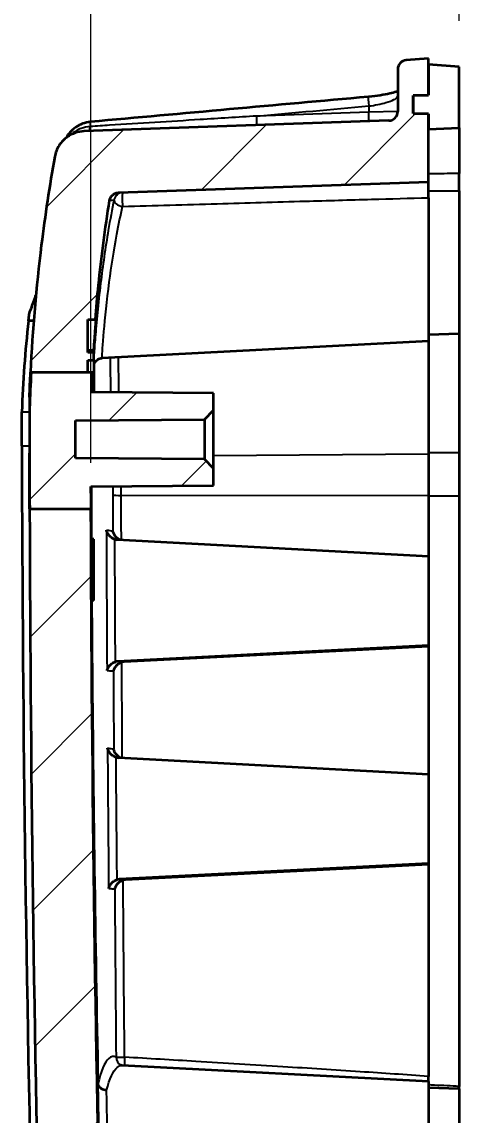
# Model space of a CAD drawing. Header units: millimetres. Extents: x 0 to 1594, y 0 to 281.
# Drawn here: x 1434.06 to 1448.31, y 199.83 to 235.41 of the extents above; entities that cross this region are included whole.
import ezdxf

# ---------------------------------------------------------------- set-up
doc = ezdxf.new("R2010")
doc.units = ezdxf.units.MM
doc.layers.get('Defpoints').update_dxf_attribs({"lineweight": 25})
for name, color, linetype, lineweight in [('Dimension (ISO)', 7, 'Continuous', 18), ('Visible (ISO)', 7, 'Continuous', 35), ('Visible Narrow (ISO)', 7, 'Continuous', 25)]:
    doc.layers.add(name, color=color, linetype=linetype, lineweight=lineweight)
doc.layers.add('Hatch (ISO)', color=1, linetype='Continuous', lineweight=18, true_color=0xff0000)
doc.styles.add('Note Text (TK)', font='')
doc.styles.get('Note Text (TK)').set_extended_font_data('MS PGothic')
doc.dimstyles.new('Default - Method 1b (TK)', dxfattribs={"dimtxt": 2.5, "dimasz": 2.5, "dimexe": 1, "dimexo": 1.5, "dimgap": 1, "dimtad": 1, "dimtoh": 1, "dimrnd": 1e-08, "dimdsep": 46, "dimtxsty": 'Note Text (TK)', "dimcen": 0.09, "dimdle": 5, "dimclrd": 100, "dimclre": 100, "dimclrt": 7, "dimadec": 1, "dimazin": 1, "dimtfac": 1, "dimtmove": 0, "dimatfit": 3, "dimfxl": 0, "dimtolj": 1, "dimlwd": -1, "dimlwe": -1, "dimarcsym": 0})

# ---------------------------------------------------------------- blocks, each defined once
blk = doc.blocks.new('*D173')
at = {"layer": 'Defpoints', "color": 0, "transparency": 16777216}
for p in [(1436.315, 246.232), (1448.312, 233.946), (1436.315, 219.561)]:
    blk.add_point(p, dxfattribs=at)
at = {"layer": 'Dimension (ISO)', "color": 100, "transparency": 16777216}
for p, q in [((1436.315, 221.061), (1436.315, 247.232)), ((1448.312, 235.446), (1448.312, 247.232)), ((1445.812, 246.232), (1438.815, 246.232))]:
    blk.add_line(p, q, dxfattribs=at)
for points in [[(1438.815, 246.649), (1438.815, 245.816), (1436.315, 246.232)], [(1445.812, 246.649), (1445.812, 245.816), (1448.312, 246.232)]]:
    blk.add_solid(points, dxfattribs=at)
at = {"layer": 'Dimension (ISO)', "color": 7, "transparency": 16777216, "insert": (1440.78, 248.482), "char_height": 2.5, "attachment_point": 4, "style": 'Note Text (TK)'}
blk.add_mtext('\\A1;12', dxfattribs=at)

msp = doc.modelspace()

# ---------------------------------------------------------------- hatches: boundary and pattern name
at = {"layer": 'Hatch (ISO)'}
h = msp.add_hatch(dxfattribs=at)
h.set_pattern_fill('ANSI31', color=256, scale=25.4, style=0)
h.set_pattern_definition([(45, (1188.5, -8), (-2.245064, 2.245064), [])])
edge = h.paths.add_edge_path()
edge.add_line((1434.3179, 219.5608), (1436.3155, 219.5608))
edge.add_spline(control_points=[(1436.3155, 219.5608), (1436.3436, 210.5384), (1436.4699, 201.5136), (1436.853, 186.0978), (1437.0612, 179.7013), (1437.3188, 173.3075)], knot_values=[-4.6761616, -4.6761616, -4.6761616, -4.6761616, -1.9694678, -1.9694678, -0.0499999, -0.0499999, -0.0499999, -0.0499999], degree=3, periodic=0)
edge.add_spline(control_points=[(1437.3188, 173.3075), (1437.3204, 173.2685), (1437.3296, 173.2301), (1437.3621, 173.1591), (1437.3852, 173.1271), (1437.4393, 173.0765), (1437.4689, 173.0572), (1437.5334, 173.0298), (1437.5679, 173.0218), (1437.6029, 173.02)], knot_values=[-0.0444721, -0.0444721, -0.0444721, -0.0444721, -0.0327527, -0.0327527, -0.0210334, -0.0210334, -0.0105167, -0.0105167, 0, 0, 0, 0], degree=3, periodic=0)
edge.add_line((1437.6029, 173.02), (1447.3125, 172.5111))
edge.add_line((1447.3125, 172.5111), (1447.3125, 172.3111))
edge.add_line((1447.3125, 172.3111), (1447.3125, 171.8111))
edge.add_line((1447.3125, 171.8111), (1446.8125, 171.8068))
edge.add_line((1446.8125, 171.8068), (1446.8125, 171.2155))
edge.add_line((1446.8125, 171.2155), (1447.3125, 171.2111))
edge.add_line((1447.3125, 171.2111), (1447.3125, 170.7111))
edge.add_line((1447.3125, 170.7111), (1447.3125, 167.5111))
edge.add_line((1447.3125, 167.5111), (1445.7863, 167.5911))
edge.add_ellipse((1445.8125, 168.0904), major_axis=(-0.5, 0), ratio=1, start_angle=0, end_angle=87, ccw=False)
edge.add_line((1445.3125, 168.0904), (1445.3125, 170.0366))
edge.add_ellipse((1444.8125, 170.0366), major_axis=(0.0262, 0.4993), ratio=1, start_angle=273, end_angle=360)
edge.add_line((1444.8386, 170.536), (1436.3198, 170.9824))
edge.add_spline(control_points=[(1436.3198, 170.9824), (1436.1897, 170.9892), (1436.0623, 171.0214), (1435.8268, 171.1327), (1435.7211, 171.2109), (1435.5547, 171.3932), (1435.4918, 171.4925), (1435.403, 171.7083), (1435.3778, 171.8232), (1435.373, 171.9398)], knot_values=[-0.1481359, -0.1481359, -0.1481359, -0.1481359, -0.1090715, -0.1090715, -0.070007, -0.070007, -0.0350035, -0.0350035, 0, 0, 0, 0], degree=3, periodic=0)
edge.add_spline(control_points=[(1435.373, 171.9398), (1435.0917, 178.7458), (1434.8663, 185.5549), (1434.4709, 201.4267), (1434.3437, 210.4949), (1434.3155, 219.5608)], knot_values=[-5.5532479, -5.5532479, -5.5532479, -5.5532479, -3.50997, -3.50997, -0.7902442, -0.7902442, -0.7902442, -0.7902442], degree=3, periodic=0)
edge.add_line((1434.3155, 219.5608), (1434.3179, 219.5608))
edge = h.paths.add_edge_path()
edge.add_ellipse((1445.8125, 163.8449), major_axis=(-0.0262, 0.4993), ratio=1, start_angle=0, end_angle=87)
edge.add_line((1445.3125, 163.8449), (1445.3125, 163.306))
edge.add_ellipse((1446.3125, 163.306), major_axis=(-1, 0), ratio=1, start_angle=0, end_angle=85.5)
edge.add_line((1446.234, 162.3091), (1447.3125, 162.2242))
edge.add_line((1447.3125, 162.2242), (1448.1625, 162.2539))
edge.add_line((1448.1625, 162.2539), (1448.1625, 164.3946))
edge.add_line((1448.1625, 164.3946), (1447.3125, 164.4242))
edge.add_line((1447.3125, 164.4242), (1445.7863, 164.3443))
edge = h.paths.add_edge_path()
edge.add_line((1434.3689, 224.0142), (1436.2125, 224.0142))
edge.add_line((1436.2125, 224.0142), (1436.2125, 224.3982))
edge.add_line((1436.2125, 224.3982), (1436.4125, 224.3982))
edge.add_line((1436.4125, 224.3982), (1436.4125, 224.6535))
edge.add_line((1436.4125, 224.6535), (1436.2125, 224.6535))
edge.add_line((1436.2125, 224.6535), (1436.2125, 225.7242))
edge.add_line((1436.2125, 225.7242), (1436.458, 225.7242))
edge.add_spline(control_points=[(1436.458, 225.7242), (1436.4884, 226.0958), (1436.5227, 226.467), (1436.6566, 227.7616), (1436.7771, 228.6834), (1436.9222, 229.601)], knot_values=[-0.4798894, -0.4798894, -0.4798894, -0.4798894, -0.3680806, -0.3680806, -0.0894182, -0.0894182, -0.0894182, -0.0894182], degree=3, periodic=0)
edge.add_spline(control_points=[(1436.9222, 229.601), (1436.9269, 229.6307), (1436.9361, 229.6595), (1436.9626, 229.7135), (1436.9798, 229.7383), (1437.0273, 229.7886), (1437.0594, 229.8115), (1437.1306, 229.8436), (1437.169, 229.8526), (1437.2081, 229.854)], knot_values=[-0.041477, -0.041477, -0.041477, -0.041477, -0.0324578, -0.0324578, -0.0234387, -0.0234387, -0.0117193, -0.0117193, 0, 0, 0, 0], degree=3, periodic=0)
edge.add_line((1437.2081, 229.854), (1447.3125, 230.2068))
edge.add_line((1447.3125, 230.2068), (1447.3125, 231.9242))
edge.add_line((1447.3125, 231.9242), (1447.3125, 232.4242))
edge.add_line((1447.3125, 232.4242), (1446.8125, 232.4286))
edge.add_line((1446.8125, 232.4286), (1446.8125, 233.0199))
edge.add_line((1446.8125, 233.0199), (1447.3125, 233.0242))
edge.add_line((1447.3125, 233.0242), (1447.3125, 234.0242))
edge.add_line((1447.3125, 234.0242), (1447.3125, 234.2242))
edge.add_line((1447.3125, 234.2242), (1446.5889, 234.1673))
edge.add_ellipse((1446.6125, 233.8682), major_axis=(-0.0235, 0.2991), ratio=1, start_angle=0, end_angle=85.5)
edge.add_line((1446.3125, 233.8682), (1446.3125, 232.4965))
edge.add_ellipse((1446.0125, 232.4965), major_axis=(0.3, 0), ratio=1, start_angle=272, end_angle=360, ccw=False)
edge.add_line((1446.0229, 232.1967), (1436.0844, 231.8496))
edge.add_spline(control_points=[(1436.0844, 231.8496), (1435.9877, 231.8463), (1435.8921, 231.8289), (1435.7089, 231.7673), (1435.6222, 231.7233), (1435.4367, 231.5926), (1435.346, 231.4975), (1435.206, 231.2779), (1435.1581, 231.1555), (1435.1351, 231.0273)], knot_values=[-0.1361333, -0.1361333, -0.1361333, -0.1361333, -0.1071311, -0.1071311, -0.0781289, -0.0781289, -0.0390644, -0.0390644, 0, 0, 0, 0], degree=3, periodic=0)
edge.add_spline(control_points=[(1435.1351, 231.0273), (1434.9631, 230.0714), (1434.8172, 229.1107), (1434.5268, 226.775), (1434.409, 225.3955), (1434.3445, 224.0142)], knot_values=[-0.7561194, -0.7561194, -0.7561194, -0.7561194, -0.4648183, -0.4648183, -0.0500407, -0.0500407, -0.0500407, -0.0500407], degree=3, periodic=0)
edge.add_line((1434.3445, 224.0142), (1434.3689, 224.0142))
edge = h.paths.add_edge_path()
edge.add_line((1434.3179, 219.5608), (1436.3155, 219.5608))
edge.add_line((1436.3155, 219.5608), (1436.3179, 219.5608))
edge.add_spline(control_points=[(1436.3179, 219.5608), (1436.317, 219.8036), (1436.3162, 220.0465), (1436.3154, 220.2894)], knot_values=[-0.1823123, -0.1823123, -0.1823123, -0.1823123, -0.1094513, -0.1094513, -0.1094513, -0.1094513], degree=3, periodic=0)
edge.add_line((1436.3154, 220.2894), (1440.3125, 220.3242))
edge.add_line((1440.3125, 220.3242), (1440.3125, 220.8742))
edge.add_line((1440.3125, 220.8742), (1440.0125, 221.1769))
edge.add_line((1440.0125, 221.1769), (1435.8125, 221.2135))
edge.add_line((1435.8125, 221.2135), (1435.8125, 222.435))
edge.add_line((1435.8125, 222.435), (1440.0125, 222.4716))
edge.add_line((1440.0125, 222.4716), (1440.3125, 222.7742))
edge.add_line((1440.3125, 222.7742), (1440.3125, 223.3242))
edge.add_line((1440.3125, 223.3242), (1436.3358, 223.3589))
edge.add_spline(control_points=[(1436.3358, 223.3589), (1436.3465, 223.5775), (1436.3588, 223.7959), (1436.3729, 224.0142)], knot_values=[-0.1157593, -0.1157593, -0.1157593, -0.1157593, -0.0501239, -0.0501239, -0.0501239, -0.0501239], degree=3, periodic=0)
edge.add_line((1436.3729, 224.0142), (1436.2125, 224.0142))
edge.add_line((1436.2125, 224.0142), (1434.3689, 224.0142))
edge.add_spline(control_points=[(1434.3689, 224.0142), (1434.3449, 223.6225), (1434.3261, 223.2305), (1434.3125, 222.8383)], knot_values=[-0.1177392, -0.1177392, -0.1177392, -0.1177392, 0, 0, 0, 0], degree=3, periodic=0)
edge.add_line((1434.3125, 222.8383), (1434.3125, 221.3793))
edge.add_spline(control_points=[(1434.3125, 221.3793), (1434.3138, 220.7731), (1434.3156, 220.1669), (1434.3179, 219.5608)], knot_values=[-0.2318598, -0.2318598, -0.2318598, -0.2318598, -0.0500004, -0.0500004, -0.0500004, -0.0500004], degree=3, periodic=0)
h = msp.add_hatch(dxfattribs=at)
h.set_pattern_fill('ANSI31', color=256, scale=25.4, angle=90.00021, style=0)
h.set_pattern_definition([(135.0002, (1188.5, -8), (-2.245056, -2.245072), [])])
h.paths.add_polyline_path([(1448.3125, 231.9592), (1448.3125, 233.9455), (1447.3125, 234.0242), (1447.3125, 233.0242), (1446.8125, 233.0199), (1446.8125, 232.4286), (1447.3125, 232.4242), (1447.3125, 231.9242)])
h.paths.add_polyline_path([(1447.3125, 170.7111), (1448.3125, 170.7898), (1448.3125, 172.2762), (1447.3125, 172.3111), (1447.3125, 171.8111), (1446.8125, 171.8068), (1446.8125, 171.2155), (1447.3125, 171.2111)])

# ---------------------------------------------------------------- linework, layer by layer
at = {"layer": 'Visible (ISO)'}
for p, q in [((1447.3125, 234.2242), (1446.5889, 234.1673)), ((1447.3125, 233.0242), (1447.3125, 234.2242)), ((1446.3125, 233.8682), (1446.3125, 232.4965)), ((1448.3125, 233.9455), (1447.3125, 234.0242)), ((1447.3125, 234.0242), (1447.3125, 233.0242)), ((1448.3125, 231.9592), (1448.3125, 233.9455)), ((1446.8125, 233.0199), (1447.3125, 233.0242)), ((1447.3125, 233.0242), (1446.8125, 233.0199)), ((1446.8125, 232.4286), (1446.8125, 233.0199)), ((1446.8125, 233.0199), (1446.8125, 232.4286)), ((1447.3125, 232.4242), (1446.8125, 232.4286)), ((1446.8125, 232.4286), (1447.3125, 232.4242)), ((1447.3125, 230.2068), (1447.3125, 232.4242)), ((1447.3125, 232.4242), (1447.3125, 231.9242)), ((1446.0229, 232.1967), (1436.0844, 231.8496)), ((1436.2941, 232.1561), (1436.2973, 232.1564)), ((1447.3125, 231.9242), (1448.3125, 231.9592)), ((1448.3125, 231.9592), (1448.3125, 230.4775)), ((1448.3125, 229.918), (1448.3125, 230.4775)), ((1437.2081, 229.854), (1447.3125, 230.2068)), ((1447.3125, 229.6892), (1447.3125, 230.2068)), ((1448.3125, 229.918), (1448.3125, 225.2592)), ((1447.3125, 229.6892), (1447.3125, 225.0242)), ((1436.2125, 224.6535), (1436.2125, 225.7242)), ((1436.2125, 225.7242), (1436.458, 225.7242)), ((1436.458, 225.7242), (1436.4725, 225.7242)), ((1448.3125, 225.2592), (1447.3125, 225.2242)), ((1448.3125, 225.2592), (1448.3125, 221.3879)), ((1447.3125, 225.0242), (1436.6769, 224.4669)), ((1447.3125, 225.0242), (1447.3125, 221.3528)), ((1436.4125, 224.6535), (1436.2125, 224.6535)), ((1436.4125, 224.3982), (1436.4125, 224.6535)), ((1436.2125, 224.0142), (1436.2125, 224.3982)), ((1436.2125, 224.3982), (1436.4125, 224.3982)), ((1436.4125, 224.3982), (1436.4125, 224.0142)), ((1434.3445, 224.0142), (1434.3689, 224.0142)), ((1434.3689, 224.0142), (1436.3729, 224.0142)), ((1436.3729, 224.0142), (1436.4125, 224.0142)), ((1436.4125, 224.0142), (1436.4125, 223.3583)), ((1434.3125, 223.1949), (1434.3125, 222.8383)), ((1440.3125, 223.3242), (1436.3358, 223.3589)), ((1440.3125, 222.7742), (1440.3125, 223.3242)), ((1434.3125, 222.8383), (1434.3125, 221.3793)), ((1440.0125, 222.4716), (1440.3125, 222.7742)), ((1440.3125, 220.8742), (1440.3125, 222.7742)), ((1434.0625, 221.6172), (1434.0625, 222.7149)), ((1435.8125, 222.435), (1440.0125, 222.4716)), ((1435.8125, 221.2135), (1435.8125, 222.435)), ((1440.0125, 222.4716), (1440.0125, 221.1769)), ((1434.3125, 220.6979), (1434.3125, 221.3793)), ((1447.3125, 221.3528), (1447.3125, 219.9826)), ((1448.3125, 221.3879), (1448.3125, 219.9747)), ((1440.0125, 221.1769), (1435.8125, 221.2135)), ((1440.3125, 220.8742), (1440.0125, 221.1769)), ((1440.3125, 220.3242), (1440.3125, 220.8742)), ((1436.3154, 220.2894), (1440.3125, 220.3242)), ((1447.3125, 219.9826), (1447.3125, 218.0103)), ((1448.3125, 219.9747), (1448.3125, 200.7643)), ((1434.3179, 219.5608), (1434.3155, 219.5608)), ((1434.3179, 219.5608), (1436.3179, 219.5608)), ((1436.4125, 218.5796), (1436.319, 218.5796)), ((1436.4125, 218.343), (1436.4125, 218.5796)), ((1447.3125, 218.0103), (1437.1717, 218.5592)), ((1436.4125, 218.343), (1436.3199, 218.343)), ((1436.4125, 216.5796), (1436.4125, 218.343)), ((1447.3125, 218.0103), (1447.3125, 215.1119)), ((1436.4125, 216.5796), (1436.3284, 216.5796)), ((1447.3125, 215.1119), (1437.1917, 214.5995)), ((1447.3125, 215.0853), (1437.3994, 214.5834)), ((1447.3125, 215.1119), (1447.3125, 215.0853)), ((1447.3125, 215.0853), (1447.3125, 210.9143)), ((1447.3125, 210.9143), (1437.207, 211.4612)), ((1447.3125, 210.9143), (1447.3125, 208.0159)), ((1447.3125, 208.0159), (1437.2418, 207.506)), ((1447.3125, 207.9892), (1437.4369, 207.4892)), ((1447.3125, 208.0159), (1447.3125, 207.9892)), ((1447.3125, 207.9892), (1447.3125, 201.0924)), ((1447.3125, 200.9242), (1437.332, 201.4473)), ((1447.3125, 200.9242), (1447.3125, 201.0924)), ((1447.3125, 200.9242), (1447.3125, 195.5242)), ((1448.3125, 200.6893), (1447.3125, 200.7242)), ((1448.3125, 200.6893), (1448.3125, 200.7643)), ((1448.3125, 200.6893), (1448.3125, 195.7592))]:
    msp.add_line(p, q, dxfattribs=at)
for centre, start, end in [((1446.6125, 233.8682), 94.5, 180), ((1446.0125, 232.4965), 272, 0)]:
    msp.add_arc(centre, 0.3, start, end, dxfattribs=at)
msp.add_ellipse((2665.559, -13385.6748), major_axis=(17.2974, 13673.3456), ratio=0.9986293, start_param=0.0907483, end_param=0.0914142, dxfattribs=at)
for points, knots in [([(1446.3125, 233.1498), (1446.2976, 233.1444), (1446.281, 233.1387), (1446.2058, 233.1148), (1446.1338, 233.0955), (1445.9588, 233.0564), (1445.853, 233.0367), (1445.6231, 233.0017), (1445.4985, 232.9865), (1445.3659, 232.9742), (1445.3598, 232.9737), (1445.3537, 232.9731)], [0.07388383, 0.07388383, 0.07388383, 0.07388383, 0.08481467, 0.08481467, 0.11948432, 0.11948432, 0.15834997, 0.15834997, 0.198221, 0.198221, 0.20015734, 0.20015734, 0.20015734, 0.20015734]), ([(1436.2941, 232.1561), (1436.2087, 232.1481), (1436.1245, 232.1289), (1435.9641, 232.07), (1435.8879, 232.0303), (1435.7481, 231.9334), (1435.6845, 231.8761), (1435.584, 231.7601), (1435.5442, 231.7035), (1435.5105, 231.6436)], [0, 0, 0, 0, 0.017957568, 0.017957568, 0.035915136, 0.035915136, 0.053872704, 0.053872704, 0.06847771, 0.06847771, 0.06847771, 0.06847771]), ([(1436.0844, 231.8496), (1435.9877, 231.8463), (1435.8921, 231.8289), (1435.7089, 231.7673), (1435.6222, 231.7233), (1435.4367, 231.5926), (1435.346, 231.4975), (1435.206, 231.2779), (1435.1581, 231.1555), (1435.1351, 231.0273)], [-0.13613327, -0.13613327, -0.13613327, -0.13613327, -0.10713108, -0.10713108, -0.07812889, -0.07812889, -0.03906445, -0.03906445, 0, 0, 0, 0]), ([(1435.1351, 231.0273), (1434.9631, 230.0714), (1434.8172, 229.1107), (1434.5268, 226.775), (1434.409, 225.3955), (1434.3445, 224.0142)], [-0.75611943, -0.75611943, -0.75611943, -0.75611943, -0.46481835, -0.46481835, -0.05004065, -0.05004065, -0.05004065, -0.05004065]), ([(1436.458, 225.7242), (1436.4884, 226.0958), (1436.5227, 226.467), (1436.6566, 227.7616), (1436.7771, 228.6834), (1436.9222, 229.601)], [-0.47988939, -0.47988939, -0.47988939, -0.47988939, -0.36808063, -0.36808063, -0.08941816, -0.08941816, -0.08941816, -0.08941816]), ([(1436.9222, 229.601), (1436.9269, 229.6307), (1436.9361, 229.6595), (1436.9626, 229.7135), (1436.9798, 229.7383), (1437.0273, 229.7886), (1437.0594, 229.8115), (1437.1306, 229.8436), (1437.169, 229.8526), (1437.2081, 229.854)], [-0.041477028, -0.041477028, -0.041477028, -0.041477028, -0.032457848, -0.032457848, -0.023438668, -0.023438668, -0.011719334, -0.011719334, 0, 0, 0, 0]), ([(1434.3185, 225.978), (1434.3769, 226.0991), (1434.4331, 226.2427), (1434.4972, 226.4402), (1434.5084, 226.4761), (1434.5195, 226.5128)], [-0.395814409, -0.395814409, -0.395814409, -0.395814409, -0.332602316, -0.332602316, -0.31896128, -0.31896128, -0.31896128, -0.31896128]), ([(1434.2775, 225.6856), (1434.2824, 225.7198), (1434.2881, 225.7601), (1434.3016, 225.8568), (1434.3096, 225.9142), (1434.3185, 225.978)], [-0.062060201, -0.062060201, -0.062060201, -0.062060201, -0.03262443, -0.03262443, -0.00041235, -0.00041235, -0.00041235, -0.00041235]), ([(1436.4725, 225.7242), (1436.4725, 225.7242), (1436.4725, 225.7242), (1436.4726, 225.724), (1436.4726, 225.7222), (1436.4723, 225.7148), (1436.4719, 225.7087), (1436.4704, 225.6862), (1436.4689, 225.6657), (1436.4629, 225.5873), (1436.4571, 225.5134), (1436.4426, 225.3285), (1436.4341, 225.2188), (1436.4251, 225.0985), (1436.4196, 225.0245), (1436.414, 224.9472), (1436.405, 224.8205), (1436.4016, 224.7724), (1436.3984, 224.7242)], [-0.11910415, -0.11910415, -0.11910415, -0.11910415, -0.11836821, -0.11836821, -0.10867594, -0.10867594, -0.09723721, -0.09723721, -0.07752613, -0.07752613, -0.03899267, -0.03899267, 0, 0, 0, 0.02400638, 0.02400638, 0.0385022, 0.0385022, 0.0385022, 0.0385022]), ([(1436.4125, 224.2742), (1436.4144, 224.2793), (1436.417, 224.2855), (1436.4255, 224.3041), (1436.4321, 224.318), (1436.4603, 224.3585), (1436.4795, 224.3862), (1436.5542, 224.4353), (1436.591, 224.4535), (1436.6501, 224.4645), (1436.6634, 224.4661), (1436.6769, 224.4669)], [0.0848922105, 0.0848922105, 0.0848922105, 0.0848922105, 0.0865618617, 0.0865618617, 0.0888840392, 0.0888840392, 0.0910283264, 0.0910283264, 0.0922040031, 0.0922040031, 0.0925239323, 0.0925239323, 0.0925239323, 0.0925239323]), ([(1434.0625, 221.6172), (1434.0832, 212.3562), (1434.211, 203.0959), (1434.6398, 186.183), (1434.907, 178.5304), (1435.2471, 170.8809)], [-5.683478, -5.683478, -5.683478, -5.683478, -2.9032583, -2.9032583, -0.6045057, -0.6045057, -0.6045057, -0.6045057]), ([(1434.3155, 219.5608), (1434.3437, 210.4949), (1434.4709, 201.4267), (1434.8663, 185.5549), (1435.0917, 178.7458), (1435.373, 171.9398)], [-5.5532479, -5.5532479, -5.5532479, -5.5532479, -2.8335221, -2.8335221, -0.7902442, -0.7902442, -0.7902442, -0.7902442]), ([(1437.3188, 173.3075), (1437.0612, 179.7013), (1436.853, 186.0978), (1436.4699, 201.5136), (1436.3436, 210.5384), (1436.3155, 219.5608)], [-4.6761616, -4.6761616, -4.6761616, -4.6761616, -2.7566938, -2.7566938, -0.0499999, -0.0499999, -0.0499999, -0.0499999]), ([(1437.0931, 218.5731), (1437.0617, 218.5828), (1437.0322, 218.5968), (1436.9689, 218.6363), (1436.9374, 218.664), (1436.8882, 218.7197), (1436.869, 218.7477), (1436.8377, 218.8059), (1436.8258, 218.8366), (1436.8179, 218.8679), (1436.8177, 218.8686), (1436.8176, 218.8693)], [-0.047944249, -0.047944249, -0.047944249, -0.047944249, -0.037993009, -0.037993009, -0.024476677, -0.024476677, -0.012498795, -0.012498795, 0, 0, 0.000299784, 0.000299784, 0.000299784, 0.000299784]), ([(1437.2556, 218.5546), (1437.2425, 218.5609), (1437.2299, 218.5679), (1437.1814, 218.5982), (1437.15, 218.6259), (1437.1008, 218.6816), (1437.0816, 218.7096), (1437.0504, 218.7679), (1437.0385, 218.7986), (1437.0306, 218.8299), (1437.0304, 218.8307), (1437.0303, 218.8314)], [-0.042473667, -0.042473667, -0.042473667, -0.042473667, -0.037999076, -0.037999076, -0.024488444, -0.024488444, -0.012505042, -0.012505042, 0, 0, 0.000299893, 0.000299893, 0.000299893, 0.000299893]), ([(1436.3343, 216.5795), (1436.3382, 215.9904), (1436.3427, 215.3956), (1436.3847, 210.1416), (1436.4485, 205.5131), (1436.5392, 200.8849)], [-4.6710163, -4.6710163, -4.6710163, -4.6710163, -4.5315986, -4.5315986, -3.5015112, -3.5015112, -3.5015112, -3.5015112]), ([(1436.839, 214.3019), (1436.8391, 214.3026), (1436.8393, 214.3033), (1436.8469, 214.333), (1436.8585, 214.3623), (1436.8896, 214.418), (1436.9088, 214.4448), (1436.9577, 214.4979), (1436.9888, 214.5243), (1437.0516, 214.5623), (1437.0809, 214.5759), (1437.1122, 214.5855)], [-0.047954912, -0.047954912, -0.047954912, -0.047954912, -0.047656252, -0.047656252, -0.03512486, -0.03512486, -0.023129469, -0.023129469, -0.009826135, -0.009826135, 0, 0, 0, 0]), ([(1437.3203, 214.5695), (1437.289, 214.56), (1437.2597, 214.5464), (1437.1969, 214.5085), (1437.1658, 214.4822), (1437.1167, 214.4291), (1437.0975, 214.4023), (1437.0664, 214.3466), (1437.0546, 214.3173), (1437.047, 214.2876), (1437.0469, 214.2869), (1437.0467, 214.2862)], [0, 0, 0, 0, 0.00982252, 0.00982252, 0.023121322, 0.023121322, 0.035128302, 0.035128302, 0.047673, 0.047673, 0.047971468, 0.047971468, 0.047971468, 0.047971468]), ([(1437.1326, 211.4739), (1437.1013, 211.4831), (1437.0719, 211.4967), (1437.0089, 211.535), (1436.9775, 211.5621), (1436.9276, 211.6175), (1436.9078, 211.646), (1436.8757, 211.7054), (1436.8635, 211.7368), (1436.8556, 211.7688), (1436.8554, 211.7695), (1436.8553, 211.7703)], [-0.04826715, -0.04826715, -0.04826715, -0.04826715, -0.038402412, -0.038402412, -0.025051262, -0.025051262, -0.01280364, -0.01280364, 0, 0, 0.000298983, 0.000298983, 0.000298983, 0.000298983]), ([(1437.2825, 211.4571), (1437.2709, 211.4627), (1437.2597, 211.4689), (1437.2126, 211.4976), (1437.1813, 211.5246), (1437.1314, 211.5801), (1437.1117, 211.6086), (1437.0796, 211.6681), (1437.0676, 211.6995), (1437.0597, 211.7316), (1437.0595, 211.7323), (1437.0593, 211.733)], [-0.042392091, -0.042392091, -0.042392091, -0.042392091, -0.038406656, -0.038406656, -0.025063065, -0.025063065, -0.012809935, -0.012809935, 0, 0, 0.000299216, 0.000299216, 0.000299216, 0.000299216]), ([(1436.8927, 207.2077), (1436.8929, 207.2084), (1436.893, 207.2091), (1436.9003, 207.2398), (1436.912, 207.2701), (1436.9437, 207.3275), (1436.9634, 207.3551), (1437.013, 207.4081), (1437.0438, 207.4337), (1437.1058, 207.4706), (1437.1349, 207.4838), (1437.1659, 207.493)], [-0.048372141, -0.048372141, -0.048372141, -0.048372141, -0.048073159, -0.048073159, -0.03512913, -0.03512913, -0.02277366, -0.02277366, -0.009709358, -0.009709358, 0, 0, 0, 0]), ([(1437.3618, 207.4764), (1437.3308, 207.4673), (1437.3017, 207.4542), (1437.2395, 207.4174), (1437.2088, 207.3919), (1437.159, 207.339), (1437.1392, 207.3114), (1437.1074, 207.254), (1437.0956, 207.2237), (1437.0883, 207.193), (1437.0881, 207.1923), (1437.0879, 207.1916)], [0, 0, 0, 0, 0.00970587, 0.00970587, 0.022767176, 0.022767176, 0.035134264, 0.035134264, 0.048091731, 0.048091731, 0.048390396, 0.048390396, 0.048390396, 0.048390396]), ([(1437.332, 201.4473), (1437.3285, 201.4475), (1437.325, 201.4478), (1437.3183, 201.4488), (1437.3152, 201.4493), (1437.3093, 201.4507), (1437.3066, 201.4514), (1437.3018, 201.4529), (1437.2997, 201.4537), (1437.2961, 201.4551), (1437.2947, 201.4558), (1437.2935, 201.4564)], [0.268909963, 0.268909963, 0.268909963, 0.268909963, 0.276024746, 0.276024746, 0.283139529, 0.283139529, 0.290254312, 0.290254312, 0.297369096, 0.297369096, 0.304483879, 0.304483879, 0.304483879, 0.304483879]), ([(1436.5392, 200.8849), (1436.5394, 200.875), (1436.5398, 200.8648), (1436.5414, 200.8491), (1436.5423, 200.8434), (1436.5434, 200.8383), (1436.5434, 200.8383), (1436.5434, 200.8382)], [0, 0, 0, 0, 0.0029694445, 0.0029694445, 0.0049687418, 0.0049687418, 0.0049921299, 0.0049921299, 0.0049921299, 0.0049921299]), ([(1436.8239, 200.6387), (1436.8233, 200.6388), (1436.8226, 200.6388), (1436.7934, 200.6415), (1436.7652, 200.647), (1436.7113, 200.6638), (1436.6859, 200.675), (1436.6312, 200.7071), (1436.6045, 200.7299), (1436.5635, 200.7812), (1436.5497, 200.8093), (1436.5434, 200.8382)], [-0.00018941, -0.00018941, -0.00018941, -0.00018941, 0, 0, 0.008607762, 0.008607762, 0.017206684, 0.017206684, 0.028929219, 0.028929219, 0.0406213, 0.0406213, 0.0406213, 0.0406213])]:
    msp.add_open_spline(points, degree=3, knots=knots, dxfattribs=at)
for points in [[(1434.2775, 225.6856), (1434.1699, 224.699), (1434.0981, 223.7081), (1434.0625, 222.7149)], [(1434.4487, 225.6867), (1434.3916, 225.6863), (1434.3346, 225.686), (1434.2775, 225.6856)], [(1436.3984, 224.7242), (1436.3967, 224.7007), (1436.3951, 224.6771), (1436.3936, 224.6535)], [(1434.3689, 224.0142), (1434.3449, 223.6225), (1434.3261, 223.2305), (1434.3125, 222.8383)], [(1434.3125, 223.1949), (1434.321, 223.4681), (1434.3317, 223.7412), (1434.3445, 224.0142)], [(1436.3358, 223.3589), (1436.3465, 223.5775), (1436.3588, 223.7959), (1436.3729, 224.0142)], [(1434.3125, 221.3793), (1434.3138, 220.7731), (1434.3156, 220.1669), (1434.3179, 219.5608)], [(1434.3155, 219.5608), (1434.3143, 219.9398), (1434.3133, 220.3188), (1434.3125, 220.6979)], [(1436.3179, 219.5608), (1436.317, 219.8036), (1436.3162, 220.0465), (1436.3154, 220.2894)], [(1436.3161, 220.2894), (1436.318, 219.6883), (1436.3203, 219.1245), (1436.3228, 218.5795)], [(1436.3199, 218.343), (1436.3196, 218.4218), (1436.3193, 218.5007), (1436.319, 218.5796)], [(1437.0931, 218.5731), (1437.1186, 218.5653), (1437.145, 218.5606), (1437.1717, 218.5592)], [(1436.3284, 216.5796), (1436.3252, 217.1674), (1436.3224, 217.7552), (1436.3199, 218.343)], [(1437.1917, 214.5995), (1437.1647, 214.5981), (1437.1379, 214.5934), (1437.1122, 214.5855)], [(1437.3994, 214.5834), (1437.3725, 214.582), (1437.3459, 214.5773), (1437.3203, 214.5695)], [(1437.1326, 211.4739), (1437.1568, 211.4669), (1437.1817, 211.4626), (1437.207, 211.4612)], [(1437.2418, 207.506), (1437.216, 207.5047), (1437.1905, 207.5003), (1437.1659, 207.493)], [(1437.4369, 207.4892), (1437.4114, 207.4879), (1437.3862, 207.4836), (1437.3618, 207.4764)]]:
    msp.add_open_spline(points, degree=3, dxfattribs=at)
at = {"layer": 'Visible Narrow (ISO)'}
for p, q in [((1445.3648, 232.4734), (1441.715, 232.3459)), ((1445.3648, 232.6743), (1445.3648, 232.4734)), ((1446.3125, 232.4965), (1445.3648, 232.4734)), ((1436.3984, 224.7242), (1436.2125, 224.7242)), ((1440.3125, 221.298), (1447.3125, 221.3528)), ((1448.3125, 221.3879), (1447.3125, 221.3827)), ((1447.3125, 219.9826), (1437.3037, 220)), ((1448.3125, 219.9747), (1447.3125, 219.9759))]:
    msp.add_line(p, q, dxfattribs=at)
for centre, major_axis, ratio, start_param, end_param in [((1445.3805, 232.6743), (-0.0268, 0.2988), 0.0521265, 0, 1.5661128), ((1445.3491, 232.4734), (0.0105, -0.2998), 0.0523042, 0, 1.5689698), ((1436.2507, 232.1556), (0.0105, -0.2998), 0.0956312, 0, 1.0446869), ((1436.267, 232.1562), (0.0105, -0.2998), 0.0860181, 0, 1.0461427), ((1436.2701, 232.1563), (0.0105, -0.2998), 0.0841497, 0, 1.0463855), ((1436.3221, 231.8574), (-0.028, 0.2987), 0.052108, 0, 1.0420946), ((1436.3243, 231.8576), (-0.027, 0.2988), 0.0521234, 0, 1.0426108), ((1441.6993, 232.3459), (0.0105, -0.2998), 0.0523042, 0, 1.5689698), ((1437.3588, 229.559), (-0.0105, 0.2998), 0.999624, 0, 1.3485465), ((1437.3588, 229.559), (-0.0105, 0.2998), 0.0823779, 0, 2.115413), ((1437.3588, 229.559), (-0.2938, 0.0607), 0.5208226, 0.0313373, 1.6248346), ((1437.3194, 220.01), (-0.3, 0.0016), 0.0335921, 0.2567077, 1.518614), ((1437.4257, 201.7257), (-0.1322, -0.2693), 0.9697979, 5.1731145, 6.2831853), ((1437.4257, 201.7257), (-0.3, -0.0029), 0.0328155, 0.2203747, 1.518122), ((1437.4257, 201.7257), (-0.0173, -0.2995), 0.0503671, 4.7486236, 5.9446136)]:
    msp.add_ellipse(centre, major_axis=major_axis, ratio=ratio, start_param=start_param, end_param=end_param, dxfattribs=at)
for points, knots in [([(1445.3648, 232.6743), (1445.5684, 232.6981), (1445.7668, 232.737), (1446.0327, 232.8135), (1446.122, 232.8473), (1446.2374, 232.9068), (1446.2734, 232.9327), (1446.3061, 232.9726), (1446.3125, 232.9874), (1446.3125, 233.0014)], [-0.20015734, -0.20015734, -0.20015734, -0.20015734, -0.12032762, -0.12032762, -0.06684868, -0.06684868, -0.02571103, -0.02571103, 0, 0, 0, 0]), ([(1436.2808, 232.0059), (1436.1836, 231.9996), (1436.0884, 231.9785), (1435.8783, 231.8994), (1435.7692, 231.8307), (1435.6784, 231.7478)], [-0.146215578, -0.146215578, -0.146215578, -0.146215578, -0.111598442, -0.111598442, -0.064453903, -0.064453903, -0.064453903, -0.064453903]), ([(1436.2945, 232.0068), (1436.2922, 232.0067), (1436.29, 232.0065), (1436.2854, 232.0062), (1436.2831, 232.0061), (1436.2808, 232.0059)], [-0.0016314978, -0.0016314978, -0.0016314978, -0.0016314978, -0.0008157489, -0.0008157489, 0, 0, 0, 0]), ([(1436.2972, 232.007), (1436.2968, 232.0069), (1436.2963, 232.0069), (1436.2954, 232.0069), (1436.295, 232.0068), (1436.2945, 232.0068)], [0, 0, 0, 0, 0.00015931826, 0.00015931826, 0.00031863651, 0.00031863651, 0.00031863651, 0.00031863651]), ([(1441.715, 232.3459), (1441.1004, 232.3075), (1440.4857, 232.2691), (1438.888, 232.1692), (1437.9051, 232.1077), (1436.7142, 232.0331), (1436.5057, 232.02), (1436.2972, 232.007)], [0, 0, 0, 0, 0.18522777, 0.18522777, 0.48159219, 0.48159219, 0.54449751, 0.54449751, 0.54449751, 0.54449751]), ([(1448.3125, 230.4775), (1448.2813, 230.4771), (1448.2501, 230.4767), (1448.0862, 230.4746), (1447.9535, 230.4728), (1447.8207, 230.471), (1447.6853, 230.4691), (1447.5498, 230.4672), (1447.3804, 230.4649), (1447.3464, 230.4644), (1447.3125, 230.4639)], [-0.1311175, -0.1311175, -0.1311175, -0.1311175, -0.12171735, -0.12171735, -0.08168869, -0.08168869, -0.08168869, -0.04084434, -0.04084434, -0.03061081, -0.03061081, -0.03061081, -0.03061081]), ([(1447.3125, 229.909), (1447.3464, 229.9094), (1447.3804, 229.9097), (1447.5498, 229.9113), (1447.6853, 229.9125), (1447.8207, 229.9137), (1447.9535, 229.9149), (1448.0862, 229.9161), (1448.2501, 229.9175), (1448.2813, 229.9177), (1448.3125, 229.918)], [0.03061081, 0.03061081, 0.03061081, 0.03061081, 0.04084434, 0.04084434, 0.08168869, 0.08168869, 0.08168869, 0.12171735, 0.12171735, 0.1311175, 0.1311175, 0.1311175, 0.1311175]), ([(1437.0642, 229.6149), (1437.001, 229.3091), (1436.9383, 228.9742), (1436.7844, 228.0661), (1436.6994, 227.4704), (1436.5492, 226.2365), (1436.4909, 225.614), (1436.4355, 224.9205), (1436.422, 224.7326), (1436.4123, 224.5838)], [-0.84807904, -0.84807904, -0.84807904, -0.84807904, -0.73920029, -0.73920029, -0.56499429, -0.56499429, -0.35816291, -0.35816291, -0.26097146, -0.26097146, -0.26097146, -0.26097146]), ([(1437.3431, 229.403), (1438.3721, 229.4335), (1439.4008, 229.4637), (1441.3862, 229.5215), (1442.3429, 229.5491), (1443.2992, 229.5764), (1444.0202, 229.597), (1444.7409, 229.6174), (1446.0786, 229.6549), (1446.6957, 229.6721), (1447.3125, 229.6892)], [0.123568, 0.123568, 0.123568, 0.123568, 0.4334956, 0.4334956, 0.7219024, 0.7219024, 0.7219024, 0.9393303, 0.9393303, 1.1256523, 1.1256523, 1.1256523, 1.1256523]), ([(1436.6768, 224.467), (1436.6757, 224.4669), (1436.6755, 224.4792), (1436.6797, 224.6013), (1436.6979, 224.8955), (1436.7738, 225.7655), (1436.8317, 226.3321), (1436.9809, 227.4546), (1437.0654, 227.9963), (1437.2181, 228.8214), (1437.2804, 229.1255), (1437.3431, 229.403)], [0.09252393, 0.09252393, 0.09252393, 0.09252393, 0.14618916, 0.14618916, 0.35816291, 0.35816291, 0.56499429, 0.56499429, 0.73920029, 0.73920029, 0.84807904, 0.84807904, 0.84807904, 0.84807904]), ([(1436.9382, 224.4805), (1436.94, 224.311), (1436.9421, 224.1409), (1436.9475, 223.7654), (1436.9508, 223.5598), (1436.9545, 223.3535)], [0.07270077, 0.07270077, 0.07270077, 0.07270077, 0.12526637, 0.12526637, 0.1885007, 0.1885007, 0.1885007, 0.1885007]), ([(1437.228, 223.3512), (1437.2238, 223.5776), (1437.22, 223.8034), (1437.2145, 224.1843), (1437.2125, 224.3398), (1437.2107, 224.4948)], [-0.19427184, -0.19427184, -0.19427184, -0.19427184, -0.12526637, -0.12526637, -0.07749298, -0.07749298, -0.07749298, -0.07749298]), ([(1436.8176, 218.8693), (1436.8203, 218.099), (1436.8235, 217.3286), (1436.8271, 216.5583), (1436.8306, 215.8062), (1436.8346, 215.054), (1436.839, 214.3019)], [0.31865309, 0.31865309, 0.31865309, 0.31865309, 0.54983866, 0.54983866, 0.54983866, 0.7755723, 0.7755723, 0.7755723, 0.7755723]), ([(1437.0303, 218.8314), (1437.0134, 218.8344), (1436.9966, 218.8374), (1436.9798, 218.8404), (1436.9258, 218.85), (1436.8717, 218.8597), (1436.8176, 218.8693)], [-0.283657313, -0.283657313, -0.283657313, -0.283657313, -0.263756716, -0.263756716, -0.263756716, -0.199792311, -0.199792311, -0.199792311, -0.199792311]), ([(1437.1121, 214.5955), (1437.1083, 215.2477), (1437.1049, 215.9), (1437.1018, 216.5522), (1437.0986, 217.2226), (1437.0957, 217.893), (1437.0932, 218.5634)], [-0.74562212, -0.74562212, -0.74562212, -0.74562212, -0.54983866, -0.54983866, -0.54983866, -0.34861545, -0.34861545, -0.34861545, -0.34861545]), ([(1437.3994, 214.5834), (1437.3929, 214.5839), (1437.3864, 214.5844), (1437.3799, 214.5849), (1437.362, 214.5863), (1437.3441, 214.5877), (1437.3082, 214.5904), (1437.2903, 214.5918), (1437.2724, 214.5932), (1437.2455, 214.5953), (1437.2186, 214.5974), (1437.1917, 214.5995)], [-0.0078548, -0.0078548, -0.0078548, -0.0078548, 0, 0, 0, 0.021672476, 0.021672476, 0.043344951, 0.043344951, 0.043344951, 0.075857391, 0.075857391, 0.075857391, 0.075857391]), ([(1437.3361, 211.4542), (1437.3332, 211.9701), (1437.3304, 212.4859), (1437.3278, 213.0018), (1437.3251, 213.5243), (1437.3226, 214.0469), (1437.3203, 214.5695)], [-1.07220027, -1.07220027, -1.07220027, -1.07220027, -0.9173599, -0.9173599, -0.9173599, -0.76051185, -0.76051185, -0.76051185, -0.76051185]), ([(1436.839, 214.3019), (1436.8918, 214.2979), (1436.9447, 214.2939), (1436.9975, 214.2899), (1437.0139, 214.2887), (1437.0303, 214.2874), (1437.0467, 214.2862)], [-0.107208584, -0.107208584, -0.107208584, -0.107208584, -0.043344951, -0.043344951, -0.043344951, -0.023493277, -0.023493277, -0.023493277, -0.023493277]), ([(1437.0467, 214.2862), (1437.0486, 213.86), (1437.0506, 213.4339), (1437.0527, 213.0078), (1437.0548, 212.5829), (1437.057, 212.158), (1437.0593, 211.733)], [0.7894758, 0.7894758, 0.7894758, 0.7894758, 0.9173599, 0.9173599, 0.9173599, 1.04489959, 1.04489959, 1.04489959, 1.04489959]), ([(1436.8553, 211.7703), (1436.8606, 211.0132), (1436.8664, 210.2562), (1436.8726, 209.4992), (1436.8789, 208.7354), (1436.8856, 207.9716), (1436.8927, 207.2077)], [1.02887468, 1.02887468, 1.02887468, 1.02887468, 1.25607359, 1.25607359, 1.25607359, 1.48532714, 1.48532714, 1.48532714, 1.48532714]), ([(1437.0593, 211.733), (1437.0434, 211.7359), (1437.0274, 211.7389), (1437.0115, 211.7418), (1436.9594, 211.7513), (1436.9074, 211.7608), (1436.8553, 211.7703)], [-0.283486469, -0.283486469, -0.283486469, -0.283486469, -0.263858699, -0.263858699, -0.263858699, -0.199880241, -0.199880241, -0.199880241, -0.199880241]), ([(1437.1658, 207.5021), (1437.1596, 208.1661), (1437.1537, 208.8301), (1437.1482, 209.4941), (1437.1427, 210.1511), (1437.1375, 210.8082), (1437.1327, 211.4652)], [-1.45538176, -1.45538176, -1.45538176, -1.45538176, -1.25607359, -1.25607359, -1.25607359, -1.05884484, -1.05884484, -1.05884484, -1.05884484]), ([(1437.4369, 207.4892), (1437.4323, 207.4896), (1437.4277, 207.49), (1437.4231, 207.4904), (1437.4058, 207.4919), (1437.3884, 207.4934), (1437.3536, 207.4964), (1437.3362, 207.4979), (1437.3188, 207.4994), (1437.2931, 207.5016), (1437.2675, 207.5038), (1437.2418, 207.506)], [-0.005898096, -0.005898096, -0.005898096, -0.005898096, 0, 0, 0, 0.02228024, 0.02228024, 0.044560481, 0.044560481, 0.044560481, 0.077448415, 0.077448415, 0.077448415, 0.077448415]), ([(1436.8927, 207.2077), (1436.9428, 207.2036), (1436.9928, 207.1995), (1437.0429, 207.1953), (1437.0579, 207.1941), (1437.0729, 207.1928), (1437.0879, 207.1916)], [-0.108662074, -0.108662074, -0.108662074, -0.108662074, -0.044560481, -0.044560481, -0.044560481, -0.02531331, -0.02531331, -0.02531331, -0.02531331]), ([(1437.1329, 201.7208), (1437.052, 201.7601), (1436.9705, 201.744), (1436.7585, 201.5501), (1436.6355, 201.2606), (1436.5434, 200.8382)], [-0.30448388, -0.30448388, -0.30448388, -0.30448388, -0.19360325, -0.19360325, -0.00226491, -0.00226491, -0.00226491, -0.00226491]), ([(1436.8239, 200.6387), (1436.9156, 201.0171), (1437.0371, 201.2759), (1437.2226, 201.4296), (1437.2771, 201.4501), (1437.332, 201.4472)], [0.00457115, 0.00457115, 0.00457115, 0.00457115, 0.19360325, 0.19360325, 0.26890996, 0.26890996, 0.26890996, 0.26890996]), ([(1447.3125, 201.0924), (1446.5722, 201.1438), (1445.8319, 201.1938), (1444.251, 201.2983), (1443.4105, 201.3524), (1442.5698, 201.4053), (1441.6239, 201.4648), (1440.6779, 201.5227), (1438.9579, 201.6257), (1438.1839, 201.6711), (1437.41, 201.7157)], [-1.11009258, -1.11009258, -1.11009258, -1.11009258, -0.88720271, -0.88720271, -0.63420278, -0.63420278, -0.63420278, -0.34949742, -0.34949742, -0.11662468, -0.11662468, -0.11662468, -0.11662468]), ([(1436.5392, 200.8849), (1436.5408, 200.7814), (1436.5426, 200.6701), (1436.5474, 200.3806), (1436.5507, 200.1949), (1436.5543, 199.9983), (1436.559, 199.7379), (1436.5643, 199.4582), (1436.5706, 199.1451), (1436.571, 199.1219), (1436.5715, 199.0987)], [-0.59710135, -0.59710135, -0.59710135, -0.59710135, -0.55008316, -0.55008316, -0.48192239, -0.48192239, -0.48192239, -0.39166972, -0.39166972, -0.38447175, -0.38447175, -0.38447175, -0.38447175]), ([(1448.3125, 200.7643), (1448.2803, 200.7659), (1448.2482, 200.7676), (1448.0828, 200.7761), (1447.9496, 200.783), (1447.8163, 200.7898), (1447.6818, 200.7967), (1447.5472, 200.8036), (1447.3793, 200.8122), (1447.3459, 200.8139), (1447.3125, 200.8156)], [-0.13058194, -0.13058194, -0.13058194, -0.13058194, -0.12092632, -0.12092632, -0.08087346, -0.08087346, -0.08087346, -0.04043673, -0.04043673, -0.03039533, -0.03039533, -0.03039533, -0.03039533]), ([(1436.8607, 198.8051), (1436.8585, 198.9025), (1436.8564, 198.999), (1436.8486, 199.3597), (1436.8432, 199.6157), (1436.8385, 199.8541), (1436.8349, 200.0341), (1436.8317, 200.2041), (1436.827, 200.4589), (1436.8254, 200.5517), (1436.8239, 200.6387)], [0.35925842, 0.35925842, 0.35925842, 0.35925842, 0.39166972, 0.39166972, 0.48192239, 0.48192239, 0.48192239, 0.55008316, 0.55008316, 0.59266348, 0.59266348, 0.59266348, 0.59266348])]:
    msp.add_open_spline(points, degree=3, knots=knots, dxfattribs=at)
for points in [[(1441.715, 232.3459), (1442.9316, 232.4555), (1444.1482, 232.565), (1445.3648, 232.6743)], [(1436.9222, 229.601), (1436.9222, 229.601), (1436.9555, 229.6044), (1437.0642, 229.6149)], [(1436.4234, 224.2995), (1436.4627, 224.3345), (1436.5019, 224.3768), (1436.5408, 224.426)], [(1434.0625, 222.7149), (1434.1458, 222.715), (1434.2291, 222.715), (1434.3125, 222.715)], [(1434.0625, 221.6172), (1434.1458, 221.6171), (1434.2291, 221.617), (1434.3125, 221.6169)], [(1437.0297, 220.2956), (1437.0299, 220.2), (1437.0297, 220.1045), (1437.0292, 220.009)], [(1437.3037, 220), (1437.3042, 220.0993), (1437.3043, 220.1986), (1437.3042, 220.2979)], [(1437.0292, 220.009), (1437.0283, 219.8376), (1437.028, 219.6658), (1437.0285, 219.4948)], [(1437.3055, 218.5519), (1437.3041, 219.0346), (1437.3011, 219.5174), (1437.3037, 220)], [(1437.0285, 219.4948), (1437.0291, 219.2732), (1437.0296, 219.0526), (1437.0303, 218.8314)], [(1437.0932, 218.5634), (1437.0931, 218.5667), (1437.0931, 218.5699), (1437.0931, 218.5731)], [(1437.1122, 214.5855), (1437.1121, 214.5888), (1437.1121, 214.5921), (1437.1121, 214.5955)], [(1437.1327, 211.4652), (1437.1326, 211.4681), (1437.1326, 211.471), (1437.1326, 211.4739)], [(1437.1659, 207.493), (1437.1659, 207.496), (1437.1658, 207.4991), (1437.1658, 207.5021)], [(1437.41, 201.7157), (1437.3917, 203.636), (1437.3756, 205.5562), (1437.3618, 207.4764)], [(1437.0879, 207.1916), (1437.101, 205.368), (1437.116, 203.5444), (1437.1329, 201.7208)]]:
    msp.add_open_spline(points, degree=3, dxfattribs=at)

# ---------------------------------------------------------------- dimensions: what is measured, and where the dimension line sits
at = {"layer": 'Dimension (ISO)', "color": 100, "true_color": 0x00ff3f}
dim = msp.add_linear_dim(base=(1436.3155, 246.2324), p1=(1448.3125, 233.9455), p2=(1436.3155, 219.5608), dimstyle='Default - Method 1b (TK)', override={"dimgap": 1, "dimtoh": 0, "dimdec": 2, "dimtol": 0, "dimlim": 0, "dimtp": 0, "dimtm": 0, "dimtdec": 2, "dimtofl": 0, "dimatfit": 1}, dxfattribs=at)
dim.commit()
dim.dimension.update_dxf_attribs({"geometry": '*D173', "text_midpoint": (1442.314, 246.2324), "dimtype": 160})

doc.saveas('drawing.dxf')
